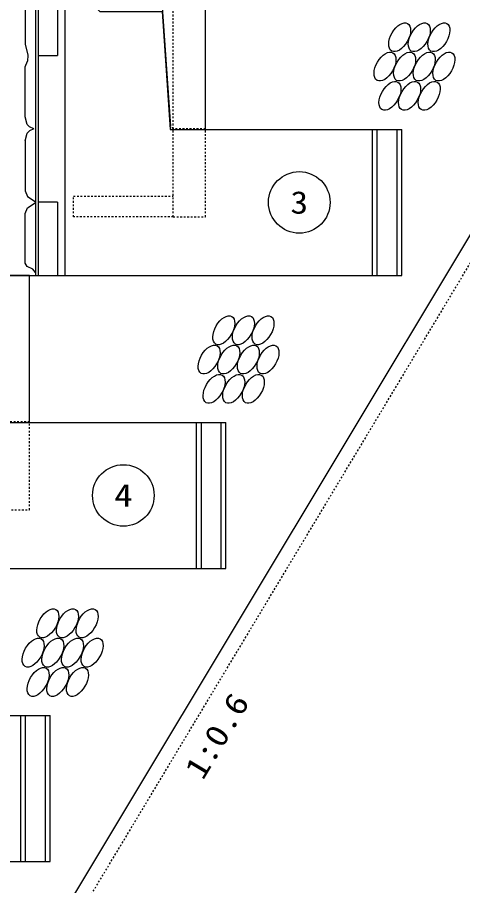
# Model space of a CAD drawing. Units: millimetres at full size; details may follow other scales. Extents: x 0 to 25230, y 0 to 17820.
# Drawn here: x 11354 to 12872, y 7338 to 10300 of the extents above; entities that cross this region are included whole.
import ezdxf
from ezdxf.enums import TextEntityAlignment as Align

# ---------------------------------------------------------------- set-up
doc = ezdxf.new("R2010")
doc.units = ezdxf.units.MM
doc.linetypes.add('DASHED_SPACED', pattern=[12, 6, -6])
doc.layers.add('D-STR-STRn', color=2, linetype='Continuous', lineweight=25)
doc.layers.add('D-STR-TXT', color=7, linetype='Continuous', lineweight=25)
doc.styles.add('ＭＳ ゴシック', font='')
doc.styles.get('ＭＳ ゴシック').set_extended_font_data('MS Gothic')

# ---------------------------------------------------------------- blocks, each defined once
blk = doc.blocks.new('FD')
at = {"color": 1, "linetype": 'Continuous', "lineweight": 25}
for p, q in [((0, 0), (0, -1000)), ((120, 0), (0, 0)), ((9, 0), (9, -1000)), ((75, 0), (75, -250)), ((100, 0), (100, -1000)), ((120, 0), (220, -100)), ((-30.886, -27.067), (-35, -35.204)), ((-15.285, -22.432), (-30.886, -27.067)), ((0, -10.13), (-15.285, -22.432)), ((-35, -35.204), (-35, -211.387)), ((220, -100), (432, -100)), ((432, -100), (460, -502)), ((-35, -211.387), (-26.184, -248.732)), ((-26.184, -248.732), (-26.455, -269.414)), ((9, -250), (75, -250)), ((-35, -288.613), (-26.455, -269.414)), ((-35, -458.842), (-35, -288.613)), ((-28.543, -485.4), (-35, -458.842)), ((-20.541, -493.399), (-28.543, -485.4)), ((-5, -500), (-20.541, -493.399)), ((-5, -500), (-20.541, -506.601)), ((460, -502), (1250, -502)), ((1150, -1000), (1150, -502)), ((1166, -1000), (1166, -502)), ((1234, -1000), (1234, -502)), ((1250, -1000), (1250, -502)), ((-35, -541.158), (-28.543, -514.6)), ((-20.541, -506.601), (-28.543, -514.6)), ((-35, -541.158), (-35, -711.387)), ((-35, -711.387), (-26.455, -730.586)), ((-26.455, -730.586), (-0.905, -748.147)), ((-35, -788.613), (-26.455, -769.414)), ((-26.455, -769.414), (-0.905, -751.853)), ((-0.905, -748.147), (0, -750)), ((-0.905, -751.853), (0, -750)), ((75, -750), (9, -750)), ((75, -750), (75, -1000)), ((-35, -958.842), (-35, -788.613)), ((-27.994, -970.043), (-35, -958.842)), ((-8.444, -978.764), (-27.994, -970.043)), ((0, -989.909), (-8.444, -978.764)), ((0, -1000), (1250, -1000))]:
    blk.add_line(p, q, dxfattribs=at)
blk = doc.blocks.new('GA-6')
at = {"color": 2, "linetype": 'Continuous', "lineweight": 25}
for p, q in [((120, 502), (-34, 502)), ((-34, 502), (1, 11)), ((120, 2), (120, 502))]:
    blk.add_line(p, q, dxfattribs=at)
at = {"color": 2, "linetype": 'DASHED_SPACED', "lineweight": 25}
for p, q in [((10, -298), (10, 502)), ((10, 2), (1, 11)), ((120, 2), (10, 2)), ((120, -298), (120, 2)), ((-330, -228), (10, -228)), ((-330, -298), (-330, -228)), ((10, -298), (-330, -298)), ((10, -298), (120, -298))]:
    blk.add_line(p, q, dxfattribs=at)

msp = doc.modelspace()

# ---------------------------------------------------------------- linework, layer by layer
at = {"layer": 'D-STR-STRn', "color": 1}
msp.add_line((10815, 9420), (11415, 9420), dxfattribs=at)
msp.add_lwpolyline([(9815, 4420), (14015, 11420), (14015, 12420)], dxfattribs=at)
at = {"layer": 'D-STR-STRn', "linetype": 'DASHED_SPACED'}
msp.add_lwpolyline([(9865, 4406.151), (14065, 11406.151), (14065, 12420)], dxfattribs=at)
at = {"layer": 'D-STR-STRn'}
for centre in [(12657.289, 10232.73), (12724.289, 10232.73), (12791.289, 10232.73), (12607.289, 10132.73), (12674.289, 10132.73), (12741.289, 10132.73), (12808.289, 10132.73), (12624.289, 10032.73), (12691.289, 10032.73), (12758.289, 10032.73), (12057.289, 9232.73), (12124.289, 9232.73), (12191.289, 9232.73), (12007.289, 9132.73), (12074.289, 9132.73), (12141.289, 9132.73), (12208.289, 9132.73), (12024.289, 9032.73), (12091.289, 9032.73), (12158.289, 9032.73), (11457.289, 8232.73), (11524.289, 8232.73), (11591.289, 8232.73), (11407.289, 8132.73), (11474.289, 8132.73), (11541.289, 8132.73), (11608.289, 8132.73), (11424.289, 8032.73), (11491.289, 8032.73), (11558.289, 8032.73)]:
    msp.add_ellipse(centre, major_axis=(-27.222, -47.15), ratio=0.545455, dxfattribs=at)
at = {"layer": 'D-STR-TXT'}
for centre in [(12315, 9669), (11715, 8669)]:
    msp.add_circle(centre, 105, dxfattribs=at)

# ---------------------------------------------------------------- block references
at = {"layer": 'D-STR-STRn'}
for name, p in [('FD', (11415, 10420)), ('GA-6', (11875, 9918)), ('FD', (10815, 9420)), ('GA-6', (11275, 8918)), ('FD', (10215, 8420))]:
    msp.add_blockref(name, p, dxfattribs=at)

# ---------------------------------------------------------------- texts
at = {"layer": 'D-STR-TXT', "style": 'ＭＳ ゴシック'}
for s, width, p in [('3', 1.15, (12315, 9669)), ('4', 1.2, (11715, 8669))]:
    msp.add_text(s, height=76.98, dxfattribs=dict(at, width=width)).set_placement(p, align=Align.MIDDLE_CENTER)
at = {"layer": 'D-STR-TXT', "style": 'ＭＳ ゴシック', "width": 1.2}
msp.add_text('1:0.6', height=76.98, rotation=59.036, dxfattribs=at).set_placement((12000.749, 7868.55), align=Align.TOP_CENTER)

doc.saveas('drawing.dxf')
